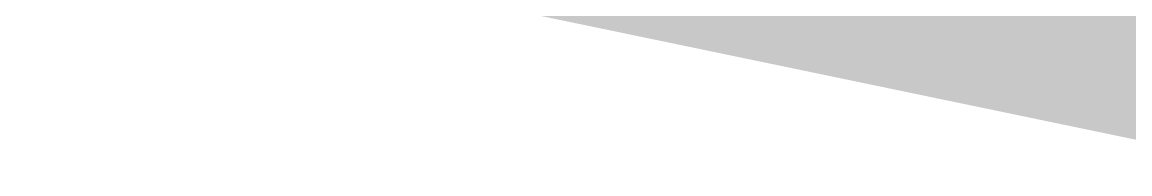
# Model space of a CAD drawing. Header units: metres. Extents: x 326467 to 340077, y 1811030 to 1824953.
# Drawn here: x 328649.78 to 328664.09, y 1812657.03 to 1812658.99 of the extents above; entities that cross this region are included whole.
import ezdxf

# ---------------------------------------------------------------- set-up
doc = ezdxf.new("R2010")
doc.units = ezdxf.units.M
doc.header["$MEASUREMENT"] = 0
for name, color, linetype in [('CRZ LINE FOR RIVER OR CREEK', 84, 'Continuous'), ('NDZ-200M FROM CRZ', 30, 'Continuous'), ('SURVEY PLOT BOUNDARY', 35, 'Continuous')]:
    doc.layers.add(name, color=color, linetype=linetype)

# ---------------------------------------------------------------- blocks, each defined once
blk = doc.blocks.new('16')
at = {"layer": 'CRZ LINE FOR RIVER OR CREEK', "ltscale": 0.1, "const_width": 3.032, "flags": 128}
blk.add_lwpolyline([(328500.104, 1812715.848), (328586.46, 1812675.187), (328687.365, 1812654.192), (328814.794, 1812626.294), (328896.979, 1812575.751), (329009.823, 1812530.404), (329088.604, 1812523.731), (329177.647, 1812537.196), (329273.318, 1812592.835), (329399.301, 1812709.348), (329470.471, 1812762.272), (329556.37, 1812894.128)], dxfattribs=at)
at = {"layer": 'NDZ-200M FROM CRZ', "const_width": 3.032, "flags": 128}
blk.add_lwpolyline([(328500.104, 1812715.848), (328586.46, 1812675.187), (328687.365, 1812654.192), (328814.794, 1812626.294), (328896.979, 1812575.751), (329009.823, 1812530.404), (329088.604, 1812523.731), (329177.647, 1812537.196), (329273.318, 1812592.835), (329399.301, 1812709.348), (329470.471, 1812762.272), (329553.749, 1812890.105), (329595.21, 1812950.435), (329612.003, 1813031.171), (329648.947, 1813103.666), (329700.375, 1813170.313), (329708.446, 1813180.771), (329759.028, 1813224.116), (329775.573, 1813272.508), (329790.454, 1813367.411), (329809.16, 1813433.981)], dxfattribs=at)
at = {"layer": 'SURVEY PLOT BOUNDARY', "lineweight": 18, "const_width": 0.606}
blk.add_lwpolyline([(329082.525, 1812521.756), (328901.146, 1812591.892), (328872.942, 1812604.24), (328848.844, 1812624.642), (328808.451, 1812628.997), (328800.459, 1812641.189), (328711.557, 1812645.918), (328663.141, 1812658.422), (328606.672, 1812675.031), (328594.451, 1812662.995), (328574.426, 1812687.41), (328582.605, 1812699.477), (328558.475, 1812715.836), (328546.285, 1812707.844)], dxfattribs=at)
blk.add_lwpolyline([(328808.451, 1812628.997), (328800.21, 1812608.844), (328723.216, 1812585.179), (328658.506, 1812581.635), (328569.916, 1812626.795), (328565.873, 1812626.826), (328594.451, 1812662.995), (328606.672, 1812675.031), (328663.141, 1812658.422), (328711.557, 1812645.918), (328800.459, 1812641.189)], close=True, dxfattribs=at)

msp = doc.modelspace()

# ---------------------------------------------------------------- block references
msp.add_blockref('16', (0, 0))

doc.saveas('drawing.dxf')
